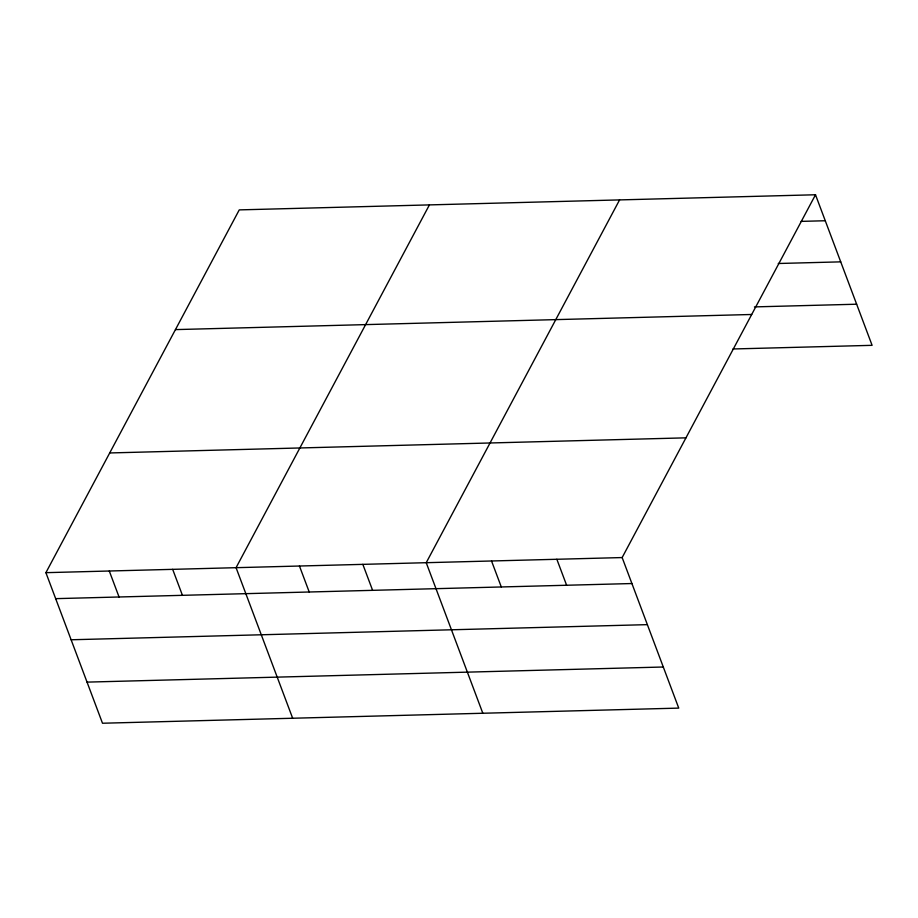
<?xml version="1.0" encoding="UTF-8"?>
<svg xmlns="http://www.w3.org/2000/svg" width="918" height="918" viewBox="0 0 918 918"><rect width="100%" height="100%" fill="white"/><g stroke="black" fill="none" stroke-linecap="round" stroke-linejoin="round"><path stroke-width="1.38" d="M815.505 194.765L622.152 557.559L678.746 708.111L102.495 723.235L45.9 572.671L239.254 209.889L815.505 194.765L872.1 345.329L732.966 348.978M429.417 204.898L236.064 567.68L292.658 718.243M619.581 199.906L426.227 562.7L482.822 713.252M801.139 221.376L825.271 220.745M778.257 263.5L840.727 261.859M754.424 306.899L856.643 304.214M175.453 329.608L751.704 314.484M109.712 452.953L685.964 437.84M45.9 572.671L622.152 557.559M55.665 598.651L631.917 583.538M71.122 639.766L647.374 624.642M87.038 682.12L663.289 667.007M556.847 559.269L566.613 585.248M491.532 560.978L501.297 586.958M362.839 564.363L372.605 590.331M299.452 566.016L309.217 591.995M172.676 569.344L182.441 595.323M109.288 571.007L119.053 596.987"/></g></svg>
